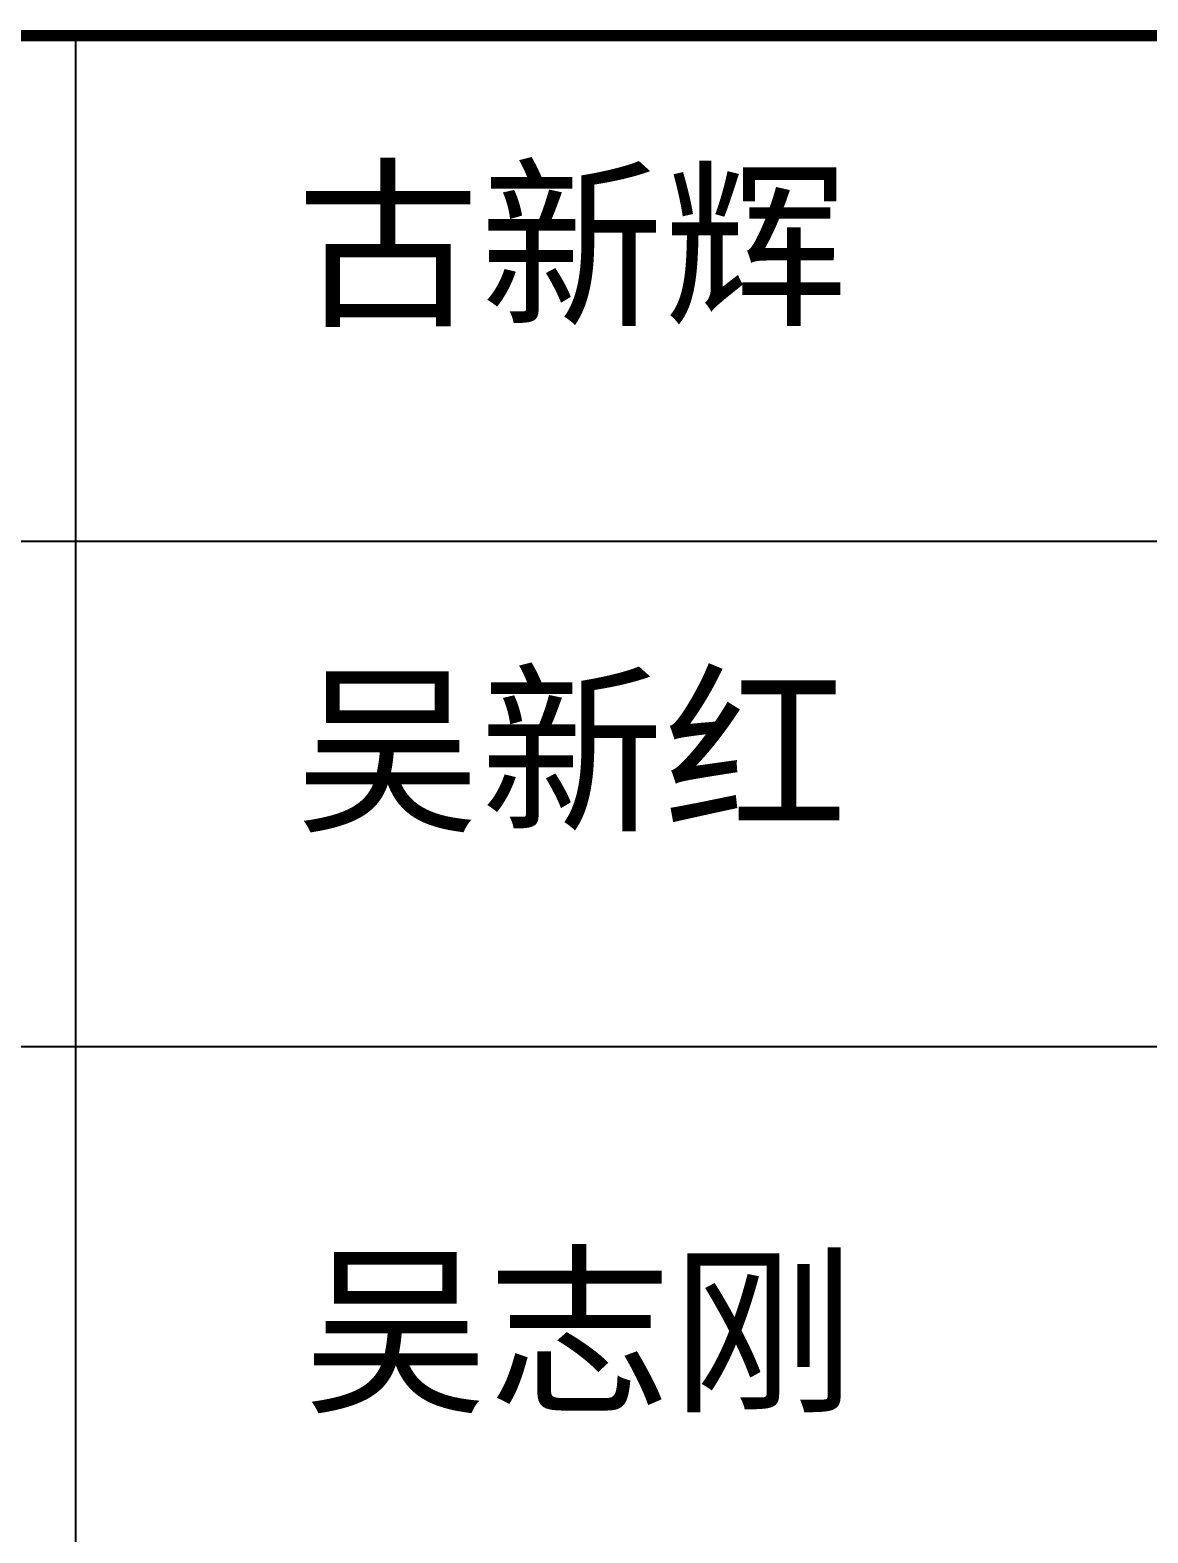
# Model space of a CAD drawing. Extents: x -737978 to 768813, y -372247 to 1140308.
# Drawn here: x -546838 to -546125, y -333132 to -332173 of the extents above; entities that cross this region are included whole.
import ezdxf

# ---------------------------------------------------------------- set-up
doc = ezdxf.new("R2010")
doc.units = 0
doc.header["$LTSCALE"] = 10
doc.header["$MEASUREMENT"] = 0
doc.layers.get('0').update_dxf_attribs({"linetype": 'CONTINUOUS'})
doc.layers.add('PUB_TITLE', color=4, linetype='CONTINUOUS')
doc.styles.add('-宋体', font='', dxfattribs={"width": 0.8})
doc.styles.get('-宋体').set_extended_font_data('SimSun')

# ---------------------------------------------------------------- blocks, each defined once
blk = doc.blocks.new('TQ1')
at = {"layer": 'PUB_TITLE'}
for p, q in [((-49854.8, -401954.8), (-43854.8, -401954.8)), ((-49854.8, -402854.8), (-43854.8, -402854.8))]:
    blk.add_line(p, q, dxfattribs=at)
at = {"layer": 'PUB_TITLE', "const_width": 20}
blk.add_lwpolyline([(-49854.8, -401054.8), (-43854.8, -401054.8)], dxfattribs=at)
at = {"layer": 'PUB_TITLE'}
blk.add_lwpolyline([(-47754.8, -401054.8), (-47754.8, -406454.8)], dxfattribs=at)
at = {"layer": 'PUB_TITLE', "style": '-宋体'}
for s, p in [('古新辉', (-47362.3, -401547.1)), ('吴新红', (-47362.3, -402447.1)), ('吴志刚', (-47348.2, -403481.5))]:
    blk.add_text(s, height=240, dxfattribs=at).set_placement(p)

msp = doc.modelspace()

# ---------------------------------------------------------------- block references
at = {"xscale": 0.3583768702508217, "yscale": 0.3583768702508217, "zscale": 0.3583768702508217}
msp.add_blockref('TQ1', (-529694.79, -188448.06), dxfattribs=at)

doc.saveas('drawing.dxf')
